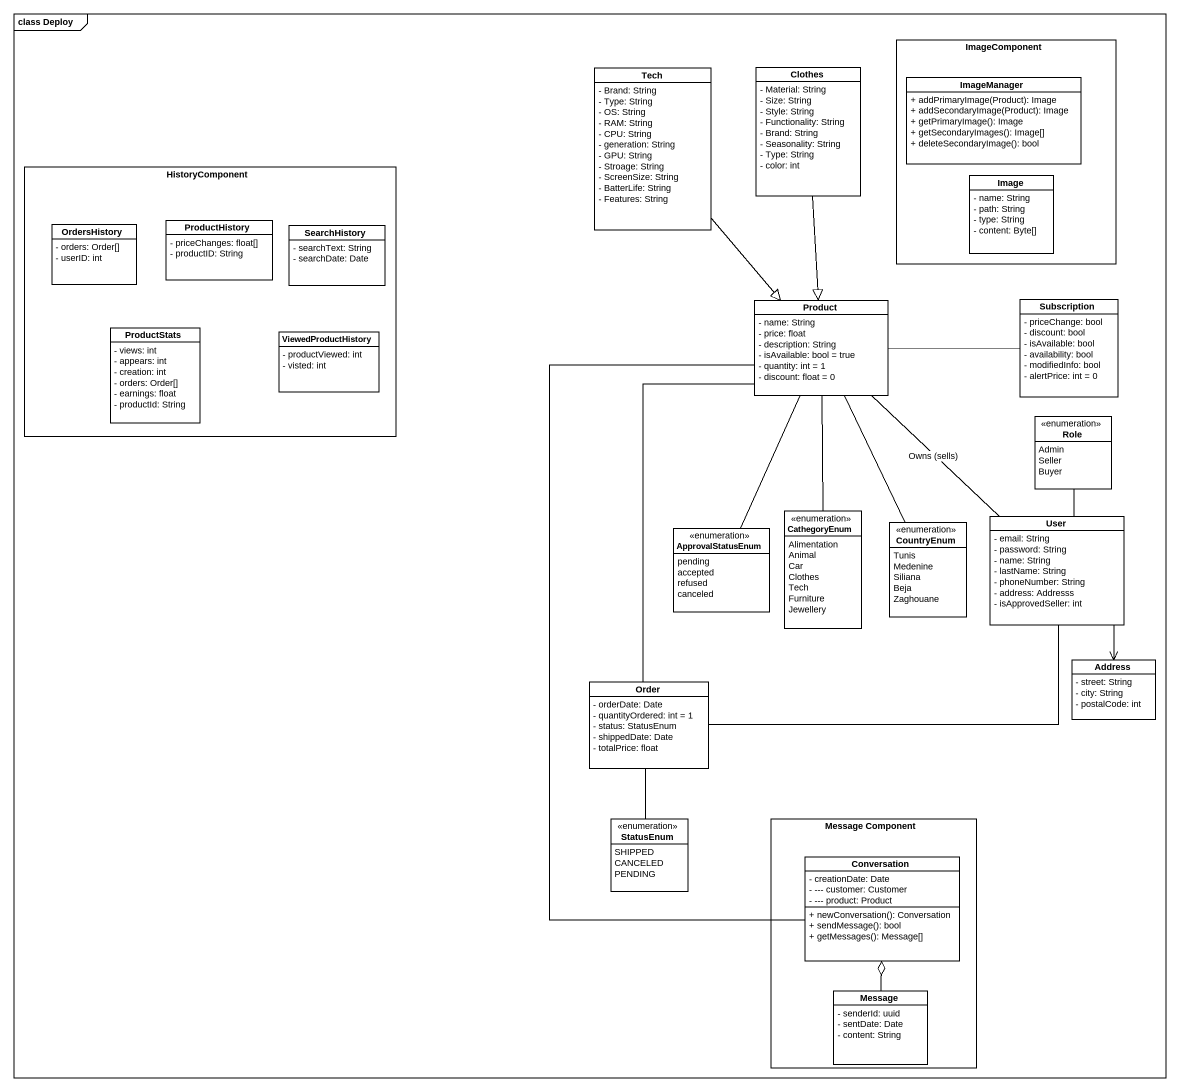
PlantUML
@startuml
mainframe class Deploy
hide circle
hide empty members
skinparam classAttributeIconSize 0
rectangle ImageComponent {
  class ImageManager {
    + addPrimaryImage(Product): Image
    + addSecondaryImage(Product): Image
    + getPrimaryImage(): Image
    + getSecondaryImages(): Image[]
    + deleteSecondaryImage(): bool
  }
  class Image {
    - name: String
    - path: String
    - type: String
    - content: Byte[]
  }
}
class Tech {
  - Brand: String
  - Type: String
  - OS: String
  - RAM: String
  - CPU: String
  - generation: String
  - GPU: String
  - Stroage: String
  - ScreenSize: String
  - BatterLife: String
  - Features: String
}
class Clothes {
  - Material: String
  - Size: String
  - Style: String
  - Functionality: String
  - Brand: String
  - Seasonality: String
  - Type: String
  - color: int
}
rectangle HistoryComponent {
  class OrdersHistory {
    - orders: Order[]
    - userID: int
  }
  class ProductHistory {
    - priceChanges: float[]
    - productID: String
  }
  class SearchHistory {
    - searchText: String
    - searchDate: Date
  }
  class ProductStats {
    - views: int
    - appears: int
    - creation: int
    - orders: Order[]
    - earnings: float
    - productId: String
  }
  class ViewedProductHistory {
    - productViewed: int
    - visted: int
  }
}
class Product {
  - name: String
  - price: float
  - description: String
  - isAvailable: bool = true
  - quantity: int = 1
  - discount: float = 0
}
class Subscription {
  - priceChange: bool
  - discount: bool
  - isAvailable: bool
  - availability: bool
  - modifiedInfo: bool
  - alertPrice: int = 0
}
enum Role {
  Admin
  Seller
  Buyer
}
enum CathegoryEnum {
  Alimentation
  Animal
  Car
  Clothes
  Tech
  Furniture
  Jewellery
}
class User {
  - email: String
  - password: String
  - name: String
  - lastName: String
  - phoneNumber: String
  - address: Addresss
  - isApprovedSeller: int
}
enum ApprovalStatusEnum {
  pending
  accepted
  refused
  canceled
}
enum CountryEnum {
  Tunis
  Medenine
  Siliana
  Beja
  Zaghouane
}
class Address {
  - street: String
  - city: String
  - postalCode: int
}
class Order {
  - orderDate: Date
  - quantityOrdered: int = 1
  - status: StatusEnum
  - shippedDate: Date
  - totalPrice: float
}
enum StatusEnum {
  SHIPPED
  CANCELED
  PENDING
}
rectangle "Message Component" as Message_Component {
  class Conversation {
    - creationDate: Date
    - --- customer: Customer
    - --- product: Product
    + newConversation(): Conversation
    + sendMessage(): bool
    + getMessages(): Message[]
  }
  class Message {
    - senderId: uuid
    - sentDate: Date
    - content: String
  }
}
Tech --|> Product
Clothes --|> Product
Product -right- Subscription
Product -- CathegoryEnum
Product -- ApprovalStatusEnum
Product -- CountryEnum
User -up- Product : Owns (sells)
User -up- Role
User --> Address
Order -up- Product
Order -right- User
Order -- StatusEnum
Conversation -up- Product
Message -up-o Conversation
@enduml
